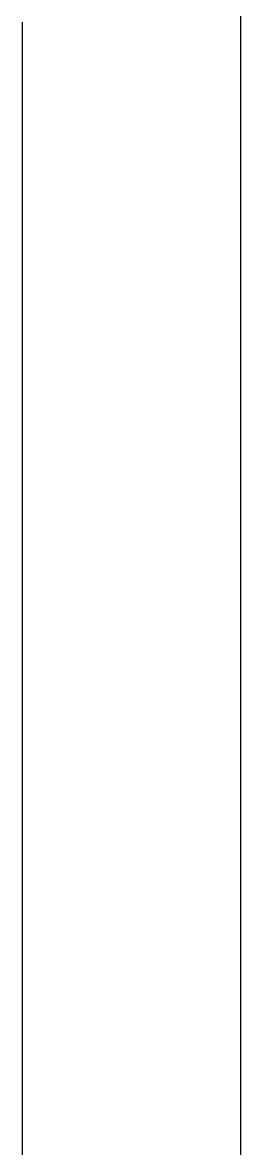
# Model space of a CAD drawing. Extents: x 1 to 47.7, y 0.2 to 35.
# Drawn here: x 16.628 to 17.342, y 4.746 to 8.435 of the extents above; entities that cross this region are included whole.
import ezdxf

# ---------------------------------------------------------------- set-up
doc = ezdxf.new("R2010")
doc.units = 0
doc.header["$MEASUREMENT"] = 0
doc.layers.add('3_1__VERTICAL_RACK_MOUNT__', color=7, linetype='CONTINUOUS')
doc.layers.add('3_2__VERTICAL_PANEL_MOUNT_', color=7, linetype='CONTINUOUS')

msp = doc.modelspace()

# ---------------------------------------------------------------- linework, layer by layer
at = {"layer": '3_1__VERTICAL_RACK_MOUNT__'}
msp.add_lwpolyline([(17.3416, 8.5179), (17.3416, 8.3227), (17.3416, 8.1287), (17.3416, 7.9362), (17.3416, 7.7451), (17.3416, 7.5557), (17.3416, 7.3679), (17.3416, 7.1819), (17.3416, 6.9977), (17.3416, 6.8156), (17.3416, 6.6355), (17.3416, 6.5463), (17.3416, 6.4577), (17.3416, 6.3696), (17.3416, 6.2821), (17.3416, 6.1952), (17.3416, 6.1089), (17.3416, 6.0232), (17.3416, 5.9381), (17.3416, 5.8537), (17.3416, 5.7699), (17.3416, 5.6869), (17.3416, 5.6045), (17.3416, 5.5227), (17.3416, 5.4417), (17.3416, 5.3615), (17.3416, 5.2819), (17.3416, 5.2031), (17.3416, 5.125), (17.3416, 5.0477), (17.3416, 4.9712), (17.3416, 4.8955), (17.3416, 4.8206), (17.3416, 4.7465), (17.3416, 4.6733)], dxfattribs=at)
at = {"layer": '3_2__VERTICAL_PANEL_MOUNT_'}
msp.add_lwpolyline([(16.628, 4.6612), (16.628, 4.7516), (16.628, 4.8428), (16.628, 4.9348), (16.628, 5.0276), (16.628, 5.1211), (16.628, 5.2154), (16.628, 5.3104), (16.628, 5.4062), (16.628, 5.5027), (16.628, 5.5998), (16.628, 5.6977), (16.628, 5.7962), (16.628, 5.8954), (16.628, 5.9952), (16.628, 6.0957), (16.628, 6.1967), (16.628, 6.2984), (16.628, 6.4006), (16.628, 6.5035), (16.628, 6.6068), (16.628, 6.7108), (16.628, 6.8152), (16.628, 6.9202), (16.628, 7.0256), (16.628, 7.1316), (16.628, 7.3449), (16.628, 7.56), (16.628, 7.7768), (16.628, 7.9952), (16.628, 8.2149), (16.628, 8.4361)], dxfattribs=at)

doc.saveas('drawing.dxf')
